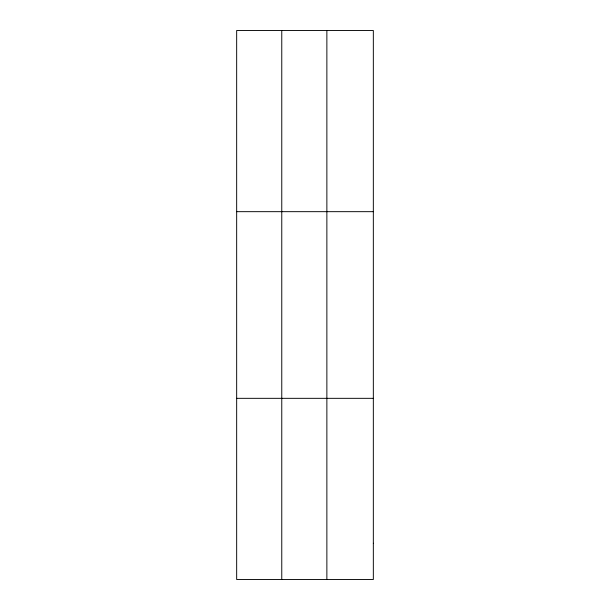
<?xml version="1.0" encoding="UTF-8"?>
<svg xmlns="http://www.w3.org/2000/svg" width="610" height="610" viewBox="0 0 610 610"><rect width="100%" height="100%" fill="white"/><g stroke="black" fill="none" stroke-linecap="round" stroke-linejoin="round"><path stroke-width="0.91" d="M281.767 30.5L281.767 579.5M326.868 30.5L326.868 579.5M236.665 211.67L373.335 211.67M236.665 398.33L373.335 398.33M373.335 543.266L373.335 579.5L236.665 579.5L236.665 30.5L373.335 30.5L373.335 543.266"/></g></svg>
